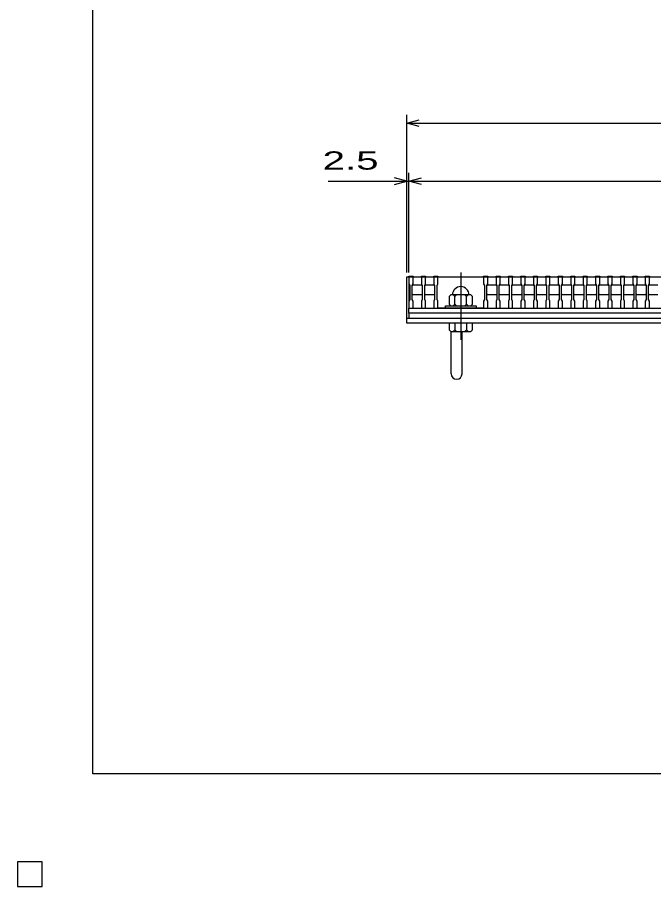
# Model space of a CAD drawing. Units: millimetres, scale not verified. Extents: x -1820 to 1731, y -1282 to 1054.
# Drawn here: x -1820 to -1053, y -1282 to -235 of the extents above; entities that cross this region are included whole.
import ezdxf
from ezdxf.enums import TextEntityAlignment as Align

# ---------------------------------------------------------------- set-up
doc = ezdxf.new("R2010")
doc.units = ezdxf.units.MM
doc.header["$LTSCALE"] = 10
doc.linetypes.add('CHAIN', pattern=[18.5, 12, -1.5, 3.5, -1.5])
for name, color, linetype, lineweight in [('0_2', 150, 'Continuous', 25), ('16', 3, 'Continuous', 25), ('19', 6, 'Continuous', 25), ('22', 4, 'Continuous', 25)]:
    doc.layers.add(name, color=color, linetype=linetype, lineweight=lineweight)
doc.styles.add('ベクトル', font='')
doc.styles.get('ベクトル').set_extended_font_data('ベクトル')

msp = doc.modelspace()

# ---------------------------------------------------------------- linework, layer by layer
at = {"layer": '0_2'}
for p, q in [((-1729, -1146.5), (-1729, 1053.5)), ((1731, -1146.5), (-1729, -1146.5))]:
    msp.add_line(p, q, dxfattribs=at)
at = {"layer": '16', "linetype": 'CHAIN'}
msp.add_line((-1285.5, -542.5), (-1285.5, -623.5), dxfattribs=at)
at = {"layer": '16'}
for p, q in [((-1348, -547.5), (-1348, -546.8)), ((-1348, -546.8), (-1343, -546.8)), ((-1348, -547.5), (-1348, -556)), ((-1343, -547.5), (-1348, -547.5)), ((-1348, -547.5), (-1348, -585.5)), ((-1348, -547.5), (-353, -547.5)), ((-1343, -546.8), (-1343, -547.5)), ((-1343, -556), (-1343, -547.5)), ((-1333, -547.5), (-1333, -546.8)), ((-1333, -546.8), (-1328, -546.8)), ((-1333, -547.5), (-1333, -556)), ((-1328, -547.5), (-1333, -547.5)), ((-1328, -546.8), (-1328, -547.5)), ((-1328, -556), (-1328, -547.5)), ((-1318, -547.5), (-1318, -546.8)), ((-1318, -546.8), (-1313, -546.8)), ((-1318, -547.5), (-1318, -556)), ((-1313, -547.5), (-1318, -547.5)), ((-1313, -546.8), (-1313, -547.5)), ((-1313, -556), (-1313, -547.5)), ((-1313, -547.5), (-1258, -547.5)), ((-1258, -547.5), (-1258, -546.8)), ((-1258, -546.8), (-1253, -546.8)), ((-1258, -547.5), (-1258, -556)), ((-1253, -547.5), (-1258, -547.5)), ((-1253, -546.8), (-1253, -547.5)), ((-1253, -556), (-1253, -547.5)), ((-1243, -547.5), (-1243, -546.8)), ((-1243, -546.8), (-1238, -546.8)), ((-1243, -547.5), (-1243, -556)), ((-1238, -547.5), (-1243, -547.5)), ((-1238, -546.8), (-1238, -547.5)), ((-1238, -556), (-1238, -547.5)), ((-1228, -547.5), (-1228, -546.8)), ((-1228, -546.8), (-1223, -546.8)), ((-1228, -547.5), (-1228, -556)), ((-1223, -547.5), (-1228, -547.5)), ((-1223, -546.8), (-1223, -547.5)), ((-1223, -556), (-1223, -547.5)), ((-1213, -547.5), (-1213, -546.8)), ((-1213, -546.8), (-1208, -546.8)), ((-1213, -547.5), (-1213, -556)), ((-1208, -547.5), (-1213, -547.5)), ((-1208, -546.8), (-1208, -547.5)), ((-1208, -556), (-1208, -547.5)), ((-1198, -547.5), (-1198, -546.8)), ((-1198, -546.8), (-1193, -546.8)), ((-1198, -547.5), (-1198, -556)), ((-1193, -547.5), (-1198, -547.5)), ((-1193, -546.8), (-1193, -547.5)), ((-1193, -556), (-1193, -547.5)), ((-1183, -547.5), (-1183, -546.8)), ((-1183, -546.8), (-1178, -546.8)), ((-1183, -547.5), (-1183, -556)), ((-1178, -547.5), (-1183, -547.5)), ((-1178, -546.8), (-1178, -547.5)), ((-1178, -556), (-1178, -547.5)), ((-1168, -547.5), (-1168, -546.8)), ((-1168, -546.8), (-1163, -546.8)), ((-1168, -547.5), (-1168, -556)), ((-1163, -547.5), (-1168, -547.5)), ((-1163, -546.8), (-1163, -547.5)), ((-1163, -556), (-1163, -547.5)), ((-1153, -547.5), (-1153, -546.8)), ((-1153, -546.8), (-1148, -546.8)), ((-1153, -547.5), (-1153, -556)), ((-1148, -547.5), (-1153, -547.5)), ((-1148, -546.8), (-1148, -547.5)), ((-1148, -556), (-1148, -547.5)), ((-1138, -547.5), (-1138, -546.8)), ((-1138, -546.8), (-1133, -546.8)), ((-1138, -547.5), (-1138, -556)), ((-1133, -547.5), (-1138, -547.5)), ((-1133, -546.8), (-1133, -547.5)), ((-1133, -556), (-1133, -547.5)), ((-1123, -547.5), (-1123, -546.8)), ((-1123, -546.8), (-1118, -546.8)), ((-1123, -547.5), (-1123, -556)), ((-1118, -547.5), (-1123, -547.5)), ((-1118, -546.8), (-1118, -547.5)), ((-1118, -556), (-1118, -547.5)), ((-1108, -547.5), (-1108, -546.8)), ((-1108, -546.8), (-1103, -546.8)), ((-1108, -547.5), (-1108, -556)), ((-1103, -547.5), (-1108, -547.5)), ((-1103, -546.8), (-1103, -547.5)), ((-1103, -556), (-1103, -547.5)), ((-1093, -547.5), (-1093, -546.8)), ((-1093, -546.8), (-1088, -546.8)), ((-1093, -547.5), (-1093, -556)), ((-1088, -547.5), (-1093, -547.5)), ((-1088, -546.8), (-1088, -547.5)), ((-1088, -556), (-1088, -547.5)), ((-1078, -547.5), (-1078, -546.8)), ((-1078, -546.8), (-1073, -546.8)), ((-1078, -547.5), (-1078, -556)), ((-1073, -547.5), (-1078, -547.5)), ((-1073, -546.8), (-1073, -547.5)), ((-1073, -556), (-1073, -547.5)), ((-1063, -547.5), (-1063, -546.8)), ((-1063, -546.8), (-1058, -546.8)), ((-1063, -547.5), (-1063, -556)), ((-1058, -547.5), (-1063, -547.5)), ((-1058, -546.8), (-1058, -547.5)), ((-1058, -556), (-1058, -547.5)), ((-1348, -556), (-1347, -558)), ((-1347, -558), (-1347, -575)), ((-1344, -558), (-1343, -556)), ((-1344, -558.5), (-1343, -557.5)), ((-1344, -575), (-1344, -558)), ((-1343, -557.5), (-1333, -557.5)), ((-1333, -556), (-1332, -558)), ((-1333, -557.5), (-1332, -558.5)), ((-1332, -558), (-1332, -575)), ((-1329, -558), (-1328, -556)), ((-1329, -558.5), (-1328, -557.5)), ((-1329, -575), (-1329, -558)), ((-1328, -557.5), (-1318, -557.5)), ((-1318, -556), (-1317, -558)), ((-1318, -557.5), (-1317, -558.5)), ((-1317, -558), (-1317, -575)), ((-1314, -558), (-1313, -556)), ((-1314, -575), (-1314, -558)), ((-1258, -556), (-1257, -558)), ((-1257, -558), (-1257, -575)), ((-1254, -558), (-1253, -556)), ((-1254, -558.5), (-1253, -557.5)), ((-1254, -575), (-1254, -558)), ((-1253, -557.5), (-1243, -557.5)), ((-1243, -556), (-1242, -558)), ((-1243, -557.5), (-1242, -558.5)), ((-1242, -558), (-1242, -575)), ((-1239, -558), (-1238, -556)), ((-1239, -558.5), (-1238, -557.5)), ((-1239, -575), (-1239, -558)), ((-1238, -557.5), (-1228, -557.5)), ((-1228, -556), (-1227, -558)), ((-1228, -557.5), (-1227, -558.5)), ((-1227, -558), (-1227, -575)), ((-1224, -558), (-1223, -556)), ((-1224, -558.5), (-1223, -557.5)), ((-1224, -575), (-1224, -558)), ((-1223, -557.5), (-1213, -557.5)), ((-1213, -556), (-1212, -558)), ((-1213, -557.5), (-1212, -558.5)), ((-1212, -558), (-1212, -575)), ((-1209, -558), (-1208, -556)), ((-1209, -558.5), (-1208, -557.5)), ((-1209, -575), (-1209, -558)), ((-1208, -557.5), (-1198, -557.5)), ((-1198, -556), (-1197, -558)), ((-1198, -557.5), (-1197, -558.5)), ((-1197, -558), (-1197, -575)), ((-1194, -558), (-1193, -556)), ((-1194, -558.5), (-1193, -557.5)), ((-1194, -575), (-1194, -558)), ((-1193, -557.5), (-1183, -557.5)), ((-1183, -556), (-1182, -558)), ((-1183, -557.5), (-1182, -558.5)), ((-1182, -558), (-1182, -575)), ((-1179, -558), (-1178, -556)), ((-1179, -558.5), (-1178, -557.5)), ((-1179, -575), (-1179, -558)), ((-1178, -557.5), (-1168, -557.5)), ((-1168, -556), (-1167, -558)), ((-1168, -557.5), (-1167, -558.5)), ((-1167, -558), (-1167, -575)), ((-1164, -558), (-1163, -556)), ((-1164, -558.5), (-1163, -557.5)), ((-1164, -575), (-1164, -558)), ((-1163, -557.5), (-1153, -557.5)), ((-1153, -556), (-1152, -558)), ((-1153, -557.5), (-1152, -558.5)), ((-1152, -558), (-1152, -575)), ((-1149, -558), (-1148, -556)), ((-1149, -558.5), (-1148, -557.5)), ((-1149, -575), (-1149, -558)), ((-1148, -557.5), (-1138, -557.5)), ((-1138, -556), (-1137, -558)), ((-1138, -557.5), (-1137, -558.5)), ((-1137, -558), (-1137, -575)), ((-1134, -558), (-1133, -556)), ((-1134, -558.5), (-1133, -557.5)), ((-1134, -575), (-1134, -558)), ((-1133, -557.5), (-1123, -557.5)), ((-1123, -556), (-1122, -558)), ((-1123, -557.5), (-1122, -558.5)), ((-1122, -558), (-1122, -575)), ((-1119, -558), (-1118, -556)), ((-1119, -558.5), (-1118, -557.5)), ((-1119, -575), (-1119, -558)), ((-1118, -557.5), (-1108, -557.5)), ((-1108, -556), (-1107, -558)), ((-1108, -557.5), (-1107, -558.5)), ((-1107, -558), (-1107, -575)), ((-1104, -558), (-1103, -556)), ((-1104, -558.5), (-1103, -557.5)), ((-1104, -575), (-1104, -558)), ((-1103, -557.5), (-1093, -557.5)), ((-1093, -556), (-1092, -558)), ((-1093, -557.5), (-1092, -558.5)), ((-1092, -558), (-1092, -575)), ((-1089, -558), (-1088, -556)), ((-1089, -558.5), (-1088, -557.5)), ((-1089, -575), (-1089, -558)), ((-1088, -557.5), (-1078, -557.5)), ((-1078, -556), (-1077, -558)), ((-1078, -557.5), (-1077, -558.5)), ((-1077, -558), (-1077, -575)), ((-1074, -558), (-1073, -556)), ((-1074, -558.5), (-1073, -557.5)), ((-1074, -575), (-1074, -558)), ((-1073, -557.5), (-1063, -557.5)), ((-1063, -556), (-1062, -558)), ((-1063, -557.5), (-1062, -558.5)), ((-1062, -558), (-1062, -575)), ((-1059, -558), (-1058, -556)), ((-1059, -558.5), (-1058, -557.5)), ((-1059, -575), (-1059, -558)), ((-1058, -557.5), (-1048, -557.5)), ((-1347, -575), (-1348, -577)), ((-1343, -569.5), (-1344, -568.5)), ((-1343, -577), (-1344, -575)), ((-1333, -569.5), (-1343, -569.5)), ((-1332, -568.5), (-1333, -569.5)), ((-1332, -575), (-1333, -577)), ((-1328, -569.5), (-1329, -568.5)), ((-1328, -577), (-1329, -575)), ((-1318, -569.5), (-1328, -569.5)), ((-1317, -568.5), (-1318, -569.5)), ((-1317, -575), (-1318, -577)), ((-1313, -577), (-1314, -575)), ((-1297.5, -569.5), (-1299.5, -571.5)), ((-1299.5, -571.5), (-1299.5, -580.5)), ((-1273.5, -569.5), (-1297.5, -569.5)), ((-1292.5, -571.5), (-1294.5, -569.5)), ((-1290.5, -569.5), (-1292.5, -571.5)), ((-1292.5, -580.5), (-1292.5, -571.5)), ((-1278.5, -571.5), (-1280.5, -569.5)), ((-1276.5, -569.5), (-1278.5, -571.5)), ((-1278.5, -580.5), (-1278.5, -571.5)), ((-1271.5, -571.5), (-1273.5, -569.5)), ((-1271.5, -580.5), (-1271.5, -571.5)), ((-1257, -575), (-1258, -577)), ((-1253, -569.5), (-1254, -568.5)), ((-1253, -577), (-1254, -575)), ((-1243, -569.5), (-1253, -569.5)), ((-1242, -568.5), (-1243, -569.5)), ((-1242, -575), (-1243, -577)), ((-1238, -569.5), (-1239, -568.5)), ((-1238, -577), (-1239, -575)), ((-1228, -569.5), (-1238, -569.5)), ((-1227, -568.5), (-1228, -569.5)), ((-1227, -575), (-1228, -577)), ((-1223, -569.5), (-1224, -568.5)), ((-1223, -577), (-1224, -575)), ((-1213, -569.5), (-1223, -569.5)), ((-1212, -568.5), (-1213, -569.5)), ((-1212, -575), (-1213, -577)), ((-1208, -569.5), (-1209, -568.5)), ((-1208, -577), (-1209, -575)), ((-1198, -569.5), (-1208, -569.5)), ((-1197, -568.5), (-1198, -569.5)), ((-1197, -575), (-1198, -577)), ((-1193, -569.5), (-1194, -568.5)), ((-1193, -577), (-1194, -575)), ((-1183, -569.5), (-1193, -569.5)), ((-1182, -568.5), (-1183, -569.5)), ((-1182, -575), (-1183, -577)), ((-1178, -569.5), (-1179, -568.5)), ((-1178, -577), (-1179, -575)), ((-1168, -569.5), (-1178, -569.5)), ((-1167, -568.5), (-1168, -569.5)), ((-1167, -575), (-1168, -577)), ((-1163, -569.5), (-1164, -568.5)), ((-1163, -577), (-1164, -575)), ((-1153, -569.5), (-1163, -569.5)), ((-1152, -568.5), (-1153, -569.5)), ((-1152, -575), (-1153, -577)), ((-1148, -569.5), (-1149, -568.5)), ((-1148, -577), (-1149, -575)), ((-1138, -569.5), (-1148, -569.5)), ((-1137, -568.5), (-1138, -569.5)), ((-1137, -575), (-1138, -577)), ((-1133, -569.5), (-1134, -568.5)), ((-1133, -577), (-1134, -575)), ((-1123, -569.5), (-1133, -569.5)), ((-1122, -568.5), (-1123, -569.5)), ((-1122, -575), (-1123, -577)), ((-1118, -569.5), (-1119, -568.5)), ((-1118, -577), (-1119, -575)), ((-1108, -569.5), (-1118, -569.5)), ((-1107, -568.5), (-1108, -569.5)), ((-1107, -575), (-1108, -577)), ((-1103, -569.5), (-1104, -568.5)), ((-1103, -577), (-1104, -575)), ((-1093, -569.5), (-1103, -569.5)), ((-1092, -568.5), (-1093, -569.5)), ((-1092, -575), (-1093, -577)), ((-1088, -569.5), (-1089, -568.5)), ((-1088, -577), (-1089, -575)), ((-1078, -569.5), (-1088, -569.5)), ((-1077, -568.5), (-1078, -569.5)), ((-1077, -575), (-1078, -577)), ((-1073, -569.5), (-1074, -568.5)), ((-1073, -577), (-1074, -575)), ((-1063, -569.5), (-1073, -569.5)), ((-1062, -568.5), (-1063, -569.5)), ((-1062, -575), (-1063, -577)), ((-1058, -569.5), (-1059, -568.5)), ((-1058, -577), (-1059, -575)), ((-1048, -569.5), (-1058, -569.5)), ((-1348, -577), (-1348, -585.5)), ((-1348, -585.5), (-1343, -585.5)), ((-1348, -585.5), (-353, -585.5)), ((-1348, -585.5), (-353, -585.5)), ((-1348, -591.5), (-1348, -585.5)), ((-1343, -585.5), (-1343, -577)), ((-1333, -577), (-1333, -585.5)), ((-1333, -585.5), (-1328, -585.5)), ((-1328, -585.5), (-1328, -577)), ((-1318, -577), (-1318, -585.5)), ((-1318, -585.5), (-1313, -585.5)), ((-1313, -585.5), (-1313, -577)), ((-1258, -585.5), (-1313, -585.5)), ((-1304, -585.5), (-1304, -582.5)), ((-1304, -582.5), (-1267, -582.5)), ((-1267, -585.5), (-1304, -585.5)), ((-1299.5, -580.5), (-1297.5, -582.5)), ((-1294.5, -582.5), (-1292.5, -580.5)), ((-1292.5, -580.5), (-1290.5, -582.5)), ((-1280.5, -582.5), (-1278.5, -580.5)), ((-1278.5, -580.5), (-1276.5, -582.5)), ((-1273.5, -582.5), (-1271.5, -580.5)), ((-1267, -582.5), (-1267, -585.5)), ((-1258, -577), (-1258, -585.5)), ((-1258, -585.5), (-1253, -585.5)), ((-1253, -585.5), (-1253, -577)), ((-1243, -577), (-1243, -585.5)), ((-1243, -585.5), (-1238, -585.5)), ((-1238, -585.5), (-1238, -577)), ((-1228, -577), (-1228, -585.5)), ((-1228, -585.5), (-1223, -585.5)), ((-1223, -585.5), (-1223, -577)), ((-1213, -577), (-1213, -585.5)), ((-1213, -585.5), (-1208, -585.5)), ((-1208, -585.5), (-1208, -577)), ((-1198, -577), (-1198, -585.5)), ((-1198, -585.5), (-1193, -585.5)), ((-1193, -585.5), (-1193, -577)), ((-1183, -577), (-1183, -585.5)), ((-1183, -585.5), (-1178, -585.5)), ((-1178, -585.5), (-1178, -577)), ((-1168, -577), (-1168, -585.5)), ((-1168, -585.5), (-1163, -585.5)), ((-1163, -585.5), (-1163, -577)), ((-1153, -577), (-1153, -585.5)), ((-1153, -585.5), (-1148, -585.5)), ((-1148, -585.5), (-1148, -577)), ((-1138, -577), (-1138, -585.5)), ((-1138, -585.5), (-1133, -585.5)), ((-1133, -585.5), (-1133, -577)), ((-1123, -577), (-1123, -585.5)), ((-1123, -585.5), (-1118, -585.5)), ((-1118, -585.5), (-1118, -577)), ((-1108, -577), (-1108, -585.5)), ((-1108, -585.5), (-1103, -585.5)), ((-1103, -585.5), (-1103, -577)), ((-1093, -577), (-1093, -585.5)), ((-1093, -585.5), (-1088, -585.5)), ((-1088, -585.5), (-1088, -577)), ((-1078, -577), (-1078, -585.5)), ((-1078, -585.5), (-1073, -585.5)), ((-1073, -585.5), (-1073, -577)), ((-1063, -577), (-1063, -585.5)), ((-1063, -585.5), (-1058, -585.5)), ((-1058, -585.5), (-1058, -577)), ((-353, -591.5), (-1348, -591.5)), ((-1348, -591.5), (-1348, -597.5)), ((-1348, -597.5), (-353, -597.5)), ((-1790, -1252.5), (-1820, -1252.5)), ((-1820, -1252.5), (-1820, -1282.5)), ((-1790, -1252.5), (-1820, -1252.5)), ((-1820, -1252.5), (-1820, -1282.5)), ((-1790, -1252.5), (-1820, -1252.5)), ((-1820, -1252.5), (-1820, -1282.5)), ((-1790, -1252.5), (-1820, -1252.5)), ((-1820, -1252.5), (-1820, -1282.5)), ((-1790, -1252.5), (-1820, -1252.5)), ((-1820, -1252.5), (-1820, -1282.5)), ((-1790, -1282.5), (-1790, -1252.5)), ((-1790, -1282.5), (-1790, -1252.5)), ((-1790, -1282.5), (-1790, -1252.5)), ((-1790, -1282.5), (-1790, -1252.5)), ((-1790, -1282.5), (-1790, -1252.5)), ((-1820, -1282.5), (-1790, -1282.5)), ((-1820, -1282.5), (-1790, -1282.5)), ((-1820, -1282.5), (-1790, -1282.5)), ((-1820, -1282.5), (-1790, -1282.5)), ((-1820, -1282.5), (-1790, -1282.5))]:
    msp.add_line(p, q, dxfattribs=at)
msp.add_arc((-1285.5, -569.5), 10, 0, 180, dxfattribs=at)
at = {"layer": '19'}
for p, q in [((-1350.5, -597.5), (-1350.5, -547.5)), ((-1350.5, -547.5), (-1348, -547.5)), ((-1350.5, -597.5), (-350.5, -597.5)), ((-1350.5, -603.5), (-1350.5, -597.5)), ((-350.5, -603.5), (-1350.5, -603.5)), ((-1299.5, -603.5), (-1299.5, -611.5)), ((-1271.5, -603.5), (-1299.5, -603.5)), ((-1292.5, -603.5), (-1292.5, -611.5)), ((-1278.5, -603.5), (-1278.5, -611.5)), ((-1271.5, -611.5), (-1271.5, -603.5)), ((-1299.5, -611.5), (-1297.5, -613.5)), ((-1297.5, -613.5), (-1273.5, -613.5)), ((-1297, -664.6), (-1297, -613.5)), ((-1292.5, -611.5), (-1294.5, -613.5)), ((-1290.5, -613.5), (-1292.5, -611.5)), ((-1284, -664.6), (-1284, -613.5)), ((-1278.5, -611.5), (-1280.5, -613.5)), ((-1276.5, -613.5), (-1278.5, -611.5)), ((-1273.5, -613.5), (-1271.5, -611.5))]:
    msp.add_line(p, q, dxfattribs=at)
msp.add_arc((-1290.5, -664.6), 6.5, 180, 0, dxfattribs=at)
at = {"layer": '22'}
for p, q in [((-1350.5, -542.5), (-1350.5, -352.5)), ((-1350.5, -362.5), (-1335.5, -358.5)), ((-1335.5, -366.5), (-1350.5, -362.5)), ((-1350.5, -362.5), (-350.5, -362.5)), ((-1350.5, -432.5), (-1365.5, -428.5)), ((-1350.5, -542.5), (-1350.5, -422.5)), ((-1348, -542.5), (-1348, -422.5)), ((-1348, -432.5), (-1333, -428.5)), ((-1445.5, -432.5), (-1350.5, -432.5)), ((-1365.5, -436.5), (-1350.5, -432.5)), ((-1350.5, -432.5), (-1348, -432.5)), ((-1333, -436.5), (-1348, -432.5)), ((-1348, -432.5), (-353, -432.5))]:
    msp.add_line(p, q, dxfattribs=at)
at = {"layer": '22', "color": 2}
for p, q in [((-1790, -1252.5), (-1820, -1252.5)), ((-1820, -1252.5), (-1820, -1282.5)), ((-1790, -1252.5), (-1820, -1252.5)), ((-1820, -1252.5), (-1820, -1282.5)), ((-1790, -1252.5), (-1820, -1252.5)), ((-1820, -1252.5), (-1820, -1282.5)), ((-1790, -1282.5), (-1790, -1252.5)), ((-1790, -1282.5), (-1790, -1252.5)), ((-1790, -1282.5), (-1790, -1252.5)), ((-1820, -1282.5), (-1790, -1282.5)), ((-1820, -1282.5), (-1790, -1282.5)), ((-1820, -1282.5), (-1790, -1282.5))]:
    msp.add_line(p, q, dxfattribs=at)

# ---------------------------------------------------------------- texts
at = {"layer": '22', "color": 2, "style": 'ベクトル', "width": 1.65}
msp.add_text(' 2.5 ', height=21.99, dxfattribs=at).set_placement((-1465.5, -407.5), align=Align.MIDDLE_LEFT)

doc.saveas('drawing.dxf')
